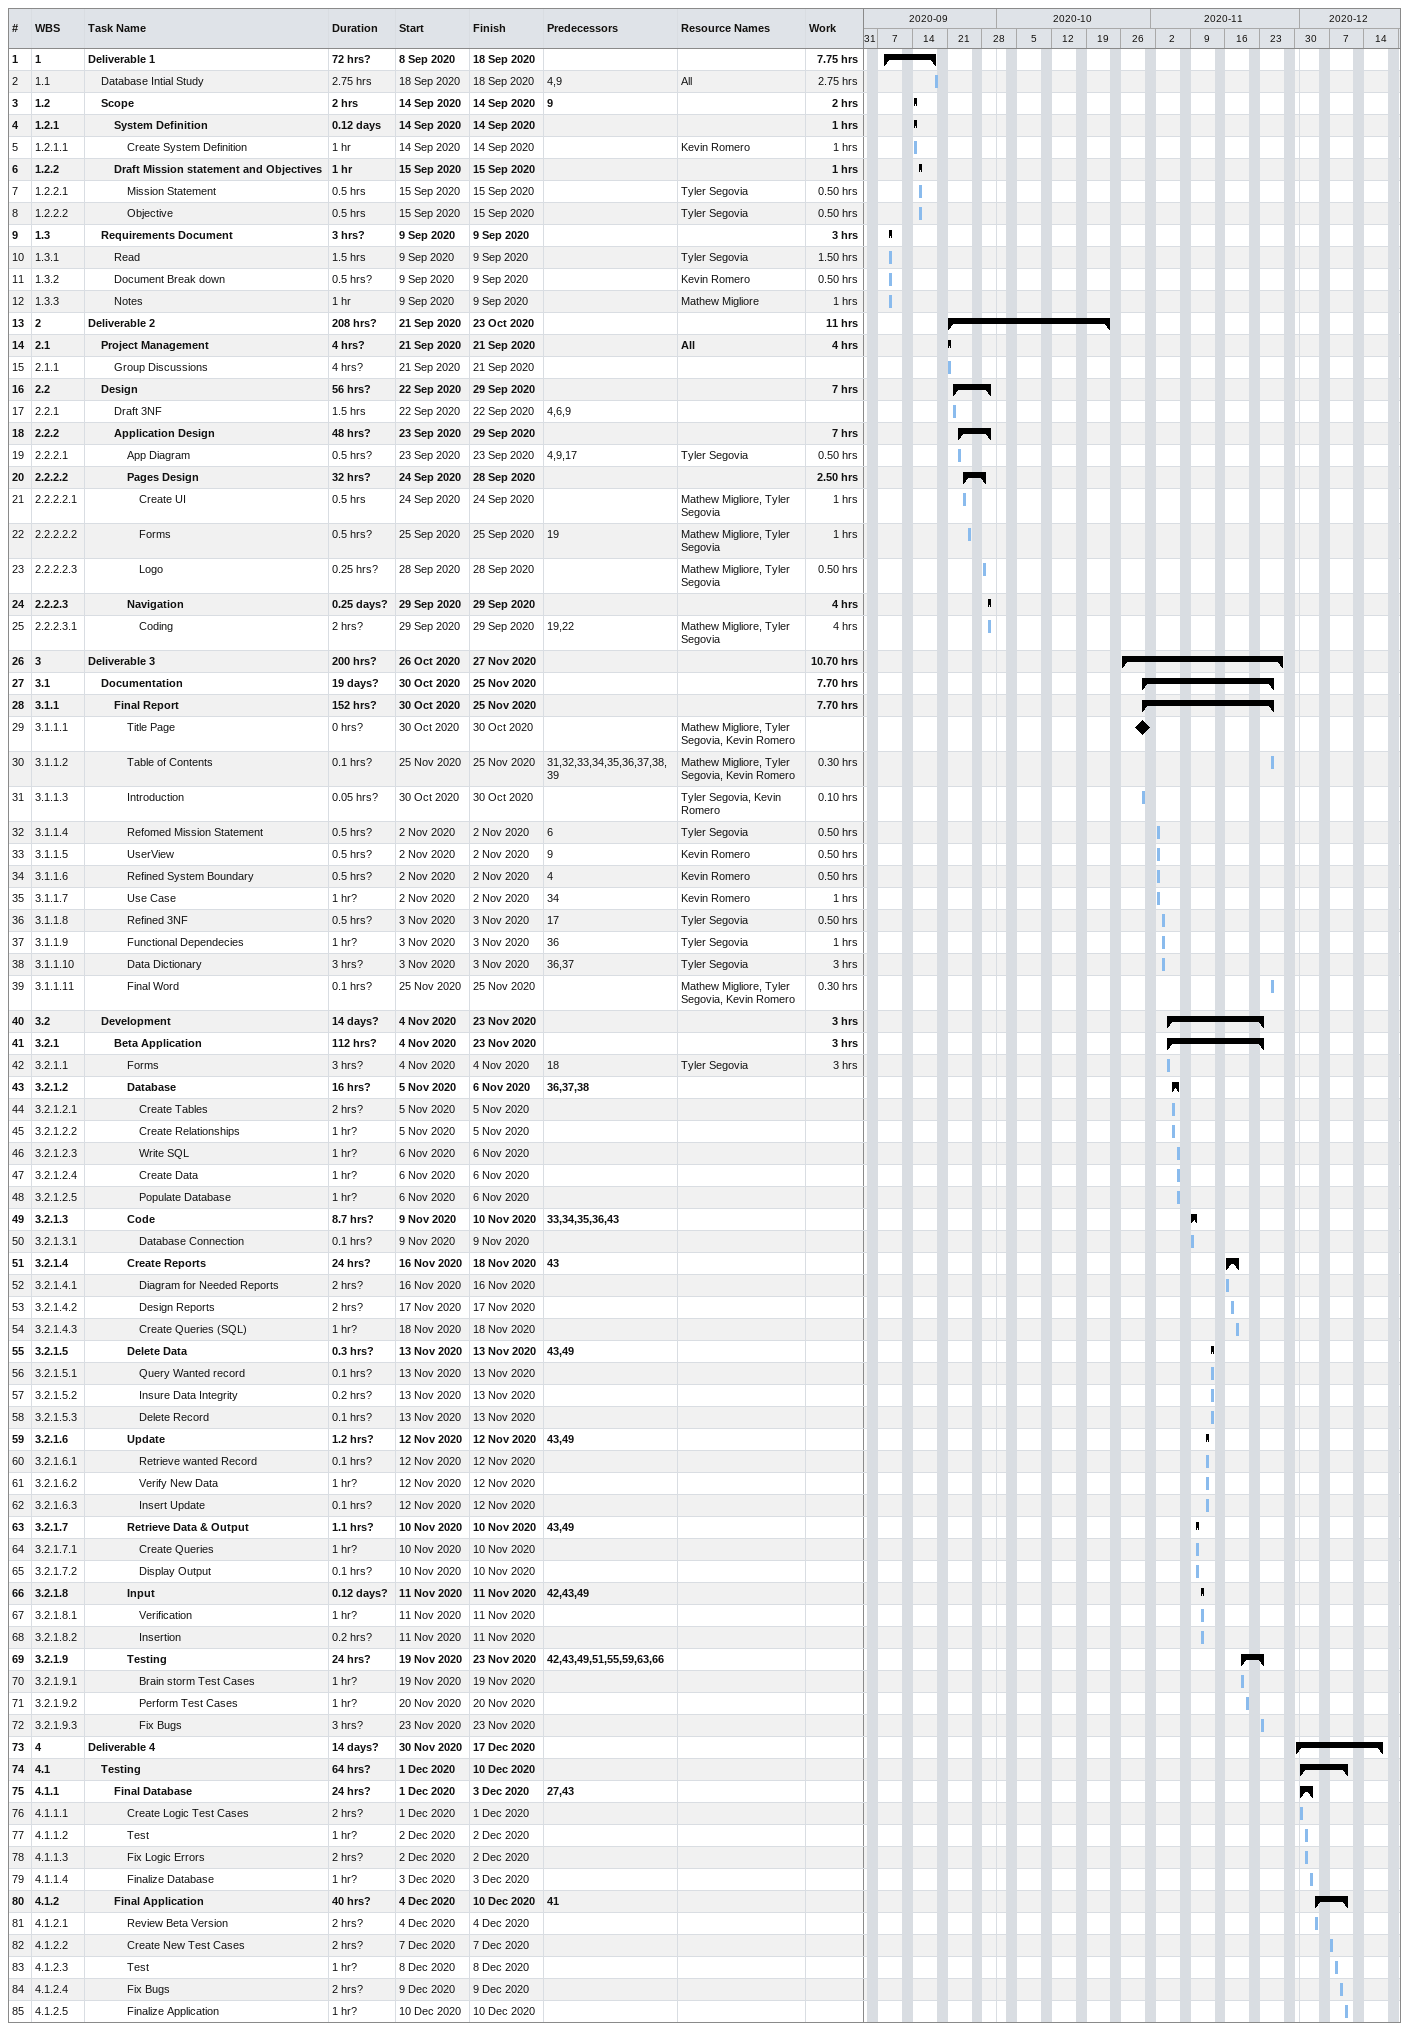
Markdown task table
| ID | WBS | Task | Duration | Start | Finish | Predecessors | Resources | Work (h) |
|---|---|---|---|---|---|---|---|---|
| 1 | 1 | **Deliverable 1** | 72h? | 2020-09-08 | 2020-09-18 |  |  | 7.75 |
| 2 | 1.1 | Database Intial Study | 2.75h | 2020-09-18 | 2020-09-18 | 4, 9 | All | 2.75 |
| 3 | 1.2 | **Scope** | 2h | 2020-09-14 | 2020-09-14 | 9 |  | 2 |
| 4 | 1.2.1 | **System Definition** | 0.12d | 2020-09-14 | 2020-09-14 |  |  | 1 |
| 5 | 1.2.1.1 | Create System Definition | 1h | 2020-09-14 | 2020-09-14 |  | Kevin Romero | 1 |
| 6 | 1.2.2 | **Draft Mission statement and Objectives** | 1h | 2020-09-15 | 2020-09-15 |  |  | 1 |
| 7 | 1.2.2.1 | Mission Statement | 0.5h | 2020-09-15 | 2020-09-15 |  | Tyler Segovia | 0.50 |
| 8 | 1.2.2.2 | Objective | 0.5h | 2020-09-15 | 2020-09-15 |  | Tyler Segovia | 0.50 |
| 9 | 1.3 | **Requirements Document** | 3h? | 2020-09-09 | 2020-09-09 |  |  | 3 |
| 10 | 1.3.1 | Read | 1.5h | 2020-09-09 | 2020-09-09 |  | Tyler Segovia | 1.50 |
| 11 | 1.3.2 | Document Break down | 0.5h? | 2020-09-09 | 2020-09-09 |  | Kevin Romero | 0.50 |
| 12 | 1.3.3 | Notes | 1h | 2020-09-09 | 2020-09-09 |  | Mathew Migliore | 1 |
| 13 | 2 | **Deliverable 2** | 208h? | 2020-09-21 | 2020-10-23 |  |  | 11 |
| 14 | 2.1 | **Project Management** | 4h? | 2020-09-21 | 2020-09-21 |  | All | 4 |
| 15 | 2.1.1 | Group Discussions | 4h? | 2020-09-21 | 2020-09-21 |  |  |  |
| 16 | 2.2 | **Design** | 56h? | 2020-09-22 | 2020-09-29 |  |  | 7 |
| 17 | 2.2.1 | Draft 3NF | 1.5h | 2020-09-22 | 2020-09-22 | 4, 6, 9 |  |  |
| 18 | 2.2.2 | **Application Design** | 48h? | 2020-09-23 | 2020-09-29 |  |  | 7 |
| 19 | 2.2.2.1 | App Diagram | 0.5h? | 2020-09-23 | 2020-09-23 | 4, 9, 17 | Tyler Segovia | 0.50 |
| 20 | 2.2.2.2 | **Pages Design** | 32h? | 2020-09-24 | 2020-09-28 |  |  | 2.50 |
| 21 | 2.2.2.2.1 | Create UI | 0.5h | 2020-09-24 | 2020-09-24 |  | Mathew Migliore, Tyler Segovia | 1 |
| 22 | 2.2.2.2.2 | Forms | 0.5h? | 2020-09-25 | 2020-09-25 | 19 | Mathew Migliore, Tyler Segovia | 1 |
| 23 | 2.2.2.2.3 | Logo | 0.25h? | 2020-09-28 | 2020-09-28 |  | Mathew Migliore, Tyler Segovia | 0.50 |
| 24 | 2.2.2.3 | **Navigation** | 0.25d? | 2020-09-29 | 2020-09-29 |  |  | 4 |
| 25 | 2.2.2.3.1 | Coding | 2h? | 2020-09-29 | 2020-09-29 | 19, 22 | Mathew Migliore, Tyler Segovia | 4 |
| 26 | 3 | **Deliverable 3** | 200h? | 2020-10-26 | 2020-11-27 |  |  | 10.70 |
| 27 | 3.1 | **Documentation** | 19d? | 2020-10-30 | 2020-11-25 |  |  | 7.70 |
| 28 | 3.1.1 | **Final Report** | 152h? | 2020-10-30 | 2020-11-25 |  |  | 7.70 |
| 29 | 3.1.1.1 | Title Page | 0h? | 2020-10-30 | 2020-10-30 |  | Mathew Migliore, Tyler Segovia, Kevin Romero |  |
| 30 | 3.1.1.2 | Table of Contents | 0.1h? | 2020-11-25 | 2020-11-25 | 31, 32, 33, 34, 35, 36, 37, 38, 39 | Mathew Migliore, Tyler Segovia, Kevin Romero | 0.30 |
| 31 | 3.1.1.3 | Introduction | 0.05h? | 2020-10-30 | 2020-10-30 |  | Tyler Segovia, Kevin Romero | 0.10 |
| 32 | 3.1.1.4 | Refomed Mission Statement | 0.5h? | 2020-11-02 | 2020-11-02 | 6 | Tyler Segovia | 0.50 |
| 33 | 3.1.1.5 | UserView | 0.5h? | 2020-11-02 | 2020-11-02 | 9 | Kevin Romero | 0.50 |
| 34 | 3.1.1.6 | Refined System Boundary | 0.5h? | 2020-11-02 | 2020-11-02 | 4 | Kevin Romero | 0.50 |
| 35 | 3.1.1.7 | Use Case | 1h? | 2020-11-02 | 2020-11-02 | 34 | Kevin Romero | 1 |
| 36 | 3.1.1.8 | Refined 3NF | 0.5h? | 2020-11-03 | 2020-11-03 | 17 | Tyler Segovia | 0.50 |
| 37 | 3.1.1.9 | Functional Dependecies | 1h? | 2020-11-03 | 2020-11-03 | 36 | Tyler Segovia | 1 |
| 38 | 3.1.1.10 | Data Dictionary | 3h? | 2020-11-03 | 2020-11-03 | 36, 37 | Tyler Segovia | 3 |
| 39 | 3.1.1.11 | Final Word | 0.1h? | 2020-11-25 | 2020-11-25 |  | Mathew Migliore, Tyler Segovia, Kevin Romero | 0.30 |
| 40 | 3.2 | **Development** | 14d? | 2020-11-04 | 2020-11-23 |  |  | 3 |
| 41 | 3.2.1 | **Beta Application** | 112h? | 2020-11-04 | 2020-11-23 |  |  | 3 |
| 42 | 3.2.1.1 | Forms | 3h? | 2020-11-04 | 2020-11-04 | 18 | Tyler Segovia | 3 |
| 43 | 3.2.1.2 | **Database** | 16h? | 2020-11-05 | 2020-11-06 | 36, 37, 38 |  |  |
| 44 | 3.2.1.2.1 | Create Tables | 2h? | 2020-11-05 | 2020-11-05 |  |  |  |
| 45 | 3.2.1.2.2 | Create Relationships | 1h? | 2020-11-05 | 2020-11-05 |  |  |  |
| 46 | 3.2.1.2.3 | Write SQL | 1h? | 2020-11-06 | 2020-11-06 |  |  |  |
| 47 | 3.2.1.2.4 | Create Data | 1h? | 2020-11-06 | 2020-11-06 |  |  |  |
| 48 | 3.2.1.2.5 | Populate Database | 1h? | 2020-11-06 | 2020-11-06 |  |  |  |
| 49 | 3.2.1.3 | **Code** | 8.7h? | 2020-11-09 | 2020-11-10 | 33, 34, 35, 36, 43 |  |  |
| 50 | 3.2.1.3.1 | Database Connection | 0.1h? | 2020-11-09 | 2020-11-09 |  |  |  |
| 51 | 3.2.1.4 | **Create Reports** | 24h? | 2020-11-16 | 2020-11-18 | 43 |  |  |
| 52 | 3.2.1.4.1 | Diagram for Needed Reports | 2h? | 2020-11-16 | 2020-11-16 |  |  |  |
| 53 | 3.2.1.4.2 | Design Reports | 2h? | 2020-11-17 | 2020-11-17 |  |  |  |
| 54 | 3.2.1.4.3 | Create Queries (SQL) | 1h? | 2020-11-18 | 2020-11-18 |  |  |  |
| 55 | 3.2.1.5 | **Delete Data** | 0.3h? | 2020-11-13 | 2020-11-13 | 43, 49 |  |  |
| 56 | 3.2.1.5.1 | Query Wanted record | 0.1h? | 2020-11-13 | 2020-11-13 |  |  |  |
| 57 | 3.2.1.5.2 | Insure Data Integrity | 0.2h? | 2020-11-13 | 2020-11-13 |  |  |  |
| 58 | 3.2.1.5.3 | Delete Record | 0.1h? | 2020-11-13 | 2020-11-13 |  |  |  |
| 59 | 3.2.1.6 | **Update** | 1.2h? | 2020-11-12 | 2020-11-12 | 43, 49 |  |  |
| 60 | 3.2.1.6.1 | Retrieve wanted Record | 0.1h? | 2020-11-12 | 2020-11-12 |  |  |  |
| 61 | 3.2.1.6.2 | Verify New Data | 1h? | 2020-11-12 | 2020-11-12 |  |  |  |
| 62 | 3.2.1.6.3 | Insert Update | 0.1h? | 2020-11-12 | 2020-11-12 |  |  |  |
| 63 | 3.2.1.7 | **Retrieve Data & Output** | 1.1h? | 2020-11-10 | 2020-11-10 | 43, 49 |  |  |
| 64 | 3.2.1.7.1 | Create Queries | 1h? | 2020-11-10 | 2020-11-10 |  |  |  |
| 65 | 3.2.1.7.2 | Display Output | 0.1h? | 2020-11-10 | 2020-11-10 |  |  |  |
| 66 | 3.2.1.8 | **Input** | 0.12d? | 2020-11-11 | 2020-11-11 | 42, 43, 49 |  |  |
| 67 | 3.2.1.8.1 | Verification | 1h? | 2020-11-11 | 2020-11-11 |  |  |  |
| 68 | 3.2.1.8.2 | Insertion | 0.2h? | 2020-11-11 | 2020-11-11 |  |  |  |
| 69 | 3.2.1.9 | **Testing** | 24h? | 2020-11-19 | 2020-11-23 | 42, 43, 49, 51, 55, 59, 63, 66 |  |  |
| 70 | 3.2.1.9.1 | Brain storm Test Cases | 1h? | 2020-11-19 | 2020-11-19 |  |  |  |
| 71 | 3.2.1.9.2 | Perform Test Cases | 1h? | 2020-11-20 | 2020-11-20 |  |  |  |
| 72 | 3.2.1.9.3 | Fix Bugs | 3h? | 2020-11-23 | 2020-11-23 |  |  |  |
| 73 | 4 | **Deliverable 4** | 14d? | 2020-11-30 | 2020-12-17 |  |  |  |
| 74 | 4.1 | **Testing** | 64h? | 2020-12-01 | 2020-12-10 |  |  |  |
| 75 | 4.1.1 | **Final Database** | 24h? | 2020-12-01 | 2020-12-03 | 27, 43 |  |  |
| 76 | 4.1.1.1 | Create Logic Test Cases | 2h? | 2020-12-01 | 2020-12-01 |  |  |  |
| 77 | 4.1.1.2 | Test | 1h? | 2020-12-02 | 2020-12-02 |  |  |  |
| 78 | 4.1.1.3 | Fix Logic Errors | 2h? | 2020-12-02 | 2020-12-02 |  |  |  |
| 79 | 4.1.1.4 | Finalize Database | 1h? | 2020-12-03 | 2020-12-03 |  |  |  |
| 80 | 4.1.2 | **Final Application** | 40h? | 2020-12-04 | 2020-12-10 | 41 |  |  |
| 81 | 4.1.2.1 | Review Beta Version | 2h? | 2020-12-04 | 2020-12-04 |  |  |  |
| 82 | 4.1.2.2 | Create New Test Cases | 2h? | 2020-12-07 | 2020-12-07 |  |  |  |
| 83 | 4.1.2.3 | Test | 1h? | 2020-12-08 | 2020-12-08 |  |  |  |
| 84 | 4.1.2.4 | Fix Bugs | 2h? | 2020-12-09 | 2020-12-09 |  |  |  |
| 85 | 4.1.2.5 | Finalize Application | 1h? | 2020-12-10 | 2020-12-10 |  |  |  |
